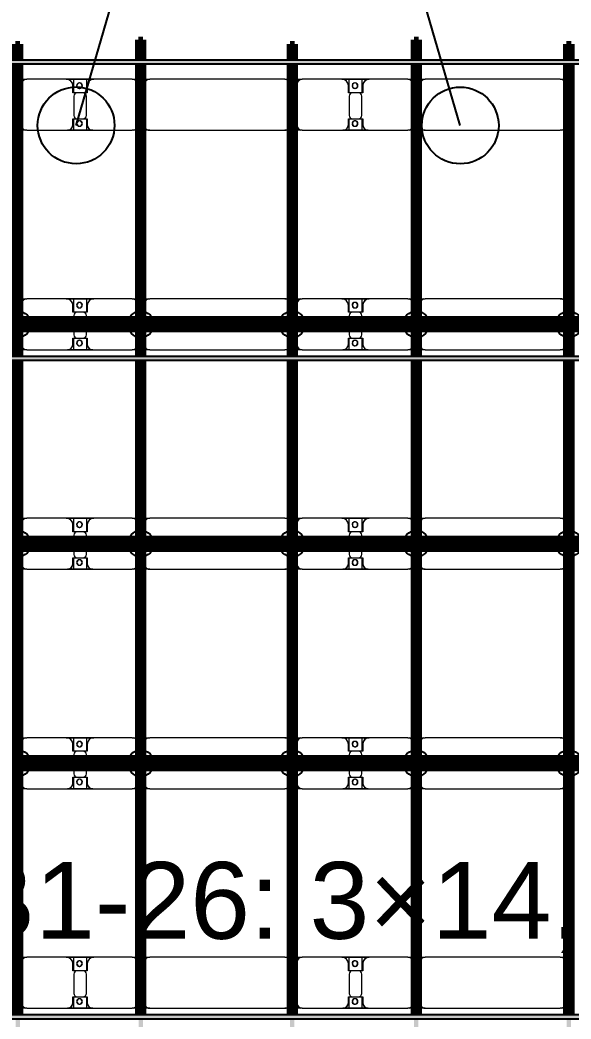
# Model space of a CAD drawing. Header units: millimetres. Extents: x -268744 to 115753, y -96240 to -10461.
# Drawn here: x -160439 to -155419, y -28647 to -19543 of the extents above; entities that cross this region are included whole.
import ezdxf

# ---------------------------------------------------------------- set-up
doc = ezdxf.new("R2010")
doc.units = ezdxf.units.MM
for name, color, linetype, lineweight in [('A-ANNO-DIMS', 211, 'Continuous', 9), ('A-ANNO-DIMS-900', 211, 'Continuous', 9), ('A-GENM', 13, 'Continuous', 9), ('S-BEAM', 12, 'Continuous', 9)]:
    doc.layers.add(name, color=color, linetype=linetype, lineweight=lineweight)
for name, color, linetype in [('GC-BICH NEO', 6, 'Continuous'), ('GC-DAY NEO', 5, 'Continuous'), ('GC-GHI CHU', 2, 'Continuous'), ('GC-HOP 40x60 GIA CUONG', 1, 'Continuous')]:
    doc.layers.add(name, color=color, linetype=linetype)
doc.styles.add('GC_VN', font='arial.ttf')
doc.styles.add('Trebuchet MS', font='trebuc.ttf', dxfattribs={"width": 0.8, "height": 2700})
doc.dimstyles.new('Arc_Length_-_3mm_Trebuchet_MS_3', dxfattribs={"dimscale": 304.8, "dimtxt": 2783.567448, "dimasz": 2.952756, "dimexe": 4.429134, "dimexo": 4.429134, "dimgap": 0.885827, "dimtad": 1, "dimdec": 0, "dimrnd": 10, "dimzin": 0, "dimdsep": 46, "dimtxsty": 'Trebuchet MS', "dimblk1": 'OBLIQUE', "dimblk2": 'OBLIQUE', "dimsah": 1, "dimcen": 0.09, "dimdle": 2.952756, "dimazin": 0, "dimtfac": 1, "dimtdec": 4, "dimtix": 1, "dimtmove": 0, "dimatfit": 3, "dimfxl": 1, "dimtvp": 1, "dimtfill": 1, "dimtolj": 1, "dimtzin": 0, "dimarcsym": 2})

# ---------------------------------------------------------------- blocks, each defined once
blk = doc.blocks.new('Dầm C52 - Hộp 40x60-V24-KHUNG KẾT CẤU BÈ PIN 1')
at = {"layer": 'S-BEAM', "lineweight": 25}
blk.add_hatch(color=4, dxfattribs=at).paths.add_polyline_path([(-145811, -20), (145811, -20), (145811, 20), (-145811, 20)])
at = {"layer": 'S-BEAM', "color": 4, "lineweight": 25}
for p, q in [((-145811, 20), (145811, 20)), ((145811, -20), (-145811, -20))]:
    blk.add_line(p, q, dxfattribs=at)
blk = doc.blocks.new('Dầm C52 - Hộp 40x60-104813-KHUNG KẾT CẤU BÈ PIN 1')
at = {"layer": 'S-BEAM', "lineweight": 25}
blk.add_hatch(color=4, dxfattribs=at).paths.add_polyline_path([(-145811, -20), (145811, -20), (145811, 20), (-145811, 20)])
at = {"layer": 'S-BEAM', "color": 4, "lineweight": 25}
for p, q in [((-145811, 20), (145811, 20)), ((145811, -20), (-145811, -20))]:
    blk.add_line(p, q, dxfattribs=at)
blk = doc.blocks.new('Dầm C52 - Dầm C52-102503-KHUNG KẾT CẤU BÈ PIN 1')
at = {"layer": 'S-BEAM', "lineweight": 140}
h = blk.add_hatch(color=1, dxfattribs=at)
h.paths.add_polyline_path([(-25480.9, 20), (-25480.9, -20), (-25440.9, -20), (-25440.9, 20)])
h.paths.add_polyline_path([(-25400.9, 20), (-25400.9, -20), (-19440.9, -20), (-19443, 20), (-24983.5, 20)])
h.paths.add_polyline_path([(-19400.9, 20), (-19400.9, -20), (-13440.9, -20), (-13440.9, 20), (-17596.2, 20)])
h.paths.add_polyline_path([(-13400.9, -20), (-7440.9, -20), (-7440.9, 20), (-13400.9, 20)])
h.paths.add_polyline_path([(-7400.9, -20), (-1440.9, -20), (-1440.9, 20), (-7400.9, 20)])
h.paths.add_polyline_path([(-1400.9, -20), (4559.1, -20), (4559.1, 20), (-1400.9, 20)])
h.paths.add_polyline_path([(4599.1, -20), (10559.1, -20), (10559.1, 20), (4599.1, 20)])
h.paths.add_polyline_path([(10599.1, 20), (10599.1, -20), (16559.1, -20), (16559.1, 20), (11952.8, 20)])
h.paths.add_polyline_path([(16599.1, -20), (22559.1, -20), (22559.1, 20), (16599.1, 20)])
h.paths.add_polyline_path([(22599.1, -20), (25259.1, -20), (25259.1, 20), (22599.1, 20)])
h.paths.add_polyline_path([(25299.1, -20), (25441.8, -20), (25441.8, 20), (25299.1, 20)])
at = {"layer": 'S-BEAM', "color": 1, "lineweight": 140}
for p, q in [((16599.1, 20), (22559.1, 20)), ((22599.1, 20), (25259.1, 20)), ((25299.1, 20), (25441.8, 20)), ((25441.8, 20), (25441.8, -20)), ((22559.1, -20), (16599.1, -20)), ((25259.1, -20), (22599.1, -20)), ((25441.8, -20), (25299.1, -20))]:
    blk.add_line(p, q, dxfattribs=at)
blk = doc.blocks.new('Dầm C52 - Dầm C52-V2-KHUNG KẾT CẤU BÈ PIN 1')
at = {"layer": 'S-BEAM', "lineweight": 140}
h = blk.add_hatch(color=1, dxfattribs=at)
h.paths.add_polyline_path([(-25480.9, 20), (-25480.9, -20), (-25440.9, -20), (-25440.9, 20)])
h.paths.add_polyline_path([(-25400.9, 20), (-25400.9, -20), (-19440.9, -20), (-19443, 20), (-24983.5, 20)])
h.paths.add_polyline_path([(-19400.9, 20), (-19400.9, -20), (-13440.9, -20), (-13440.9, 20), (-18519.6, 20)])
h.paths.add_polyline_path([(-13400.9, -20), (-7440.9, -20), (-7440.9, 20), (-13400.9, 20)])
h.paths.add_polyline_path([(-7400.9, 20), (-7400.9, -20), (-1440.9, -20), (-1440.9, 20), (-6515.3, 20)])
h.paths.add_polyline_path([(-1400.9, 20), (-1400.9, -20), (4559.1, -20), (4559.1, 20), (-974.9, 20)])
h.paths.add_polyline_path([(4599.1, -20), (10559.1, -20), (10559.1, 20), (4599.1, 20)])
h.paths.add_polyline_path([(10599.1, -20), (16559.1, -20), (16559.1, 20), (10599.1, 20)])
h.paths.add_polyline_path([(16599.1, 20), (16599.1, -20), (22559.1, -20), (22559.1, 20), (17493.2, 20)])
h.paths.add_polyline_path([(22599.1, 20), (22599.1, -20), (25259.1, -20), (25259.1, 20), (23033.7, 20)])
h.paths.add_polyline_path([(25299.1, -20), (25480.9, -20), (25480.9, 20), (25299.1, 20)])
at = {"layer": 'S-BEAM', "color": 1, "lineweight": 140}
for p, q in [((16599.1, 20), (22559.1, 20)), ((22599.1, 20), (25259.1, 20)), ((25299.1, 20), (25480.9, 20)), ((25480.9, 20), (25480.9, -20)), ((22559.1, -20), (16599.1, -20)), ((25259.1, -20), (22599.1, -20)), ((25480.9, -20), (25299.1, -20))]:
    blk.add_line(p, q, dxfattribs=at)
blk = doc.blocks.new('Dai phao do pin - DẢI PHAO ĐỠ PIN-V50-KHUNG KẾT CẤU BÈ PIN 1')
at = {"layer": 'A-GENM', "color": 7}
for p, q in [((20787.6, 241.6), (20849.7, 241.6)), ((20787.6, 241.6), (20849.7, 241.6)), ((20799.7, 191.6), (20799.7, -173.4)), ((21209.7, 241.6), (20849.7, 241.6)), ((21209.7, 241.6), (21392.2, 241.6)), ((21392.2, 241.6), (21209.7, 241.6)), ((21277.8, 241.6), (21460.3, 241.6)), ((21277.8, 116.2), (21277.8, 241.6)), ((21460.3, 241.6), (21277.8, 241.6)), ((21392.2, 241.6), (21392.2, 116.2)), ((21810.3, 241.6), (21460.3, 241.6)), ((21810.3, 241.6), (21867.6, 241.6)), ((21810.3, 241.6), (21867.6, 241.6)), ((21860.3, -173.4), (21860.3, 191.6)), ((21907.6, 241.6), (21969.7, 241.6)), ((21907.6, 241.6), (21969.7, 241.6)), ((21919.7, 191.6), (21919.7, -173.4)), ((23200.3, 241.6), (21969.7, 241.6)), ((23200.3, 241.6), (23247.6, 241.6)), ((23200.3, 241.6), (23247.6, 241.6)), ((23287.6, 241.6), (23359.7, 241.6)), ((23287.6, 241.6), (23359.7, 241.6)), ((23309.7, 191.6), (23309.7, -173.4)), ((23719.7, 241.6), (23359.7, 241.6)), ((23719.7, 241.6), (23902.2, 241.6)), ((23902.2, 241.6), (23719.7, 241.6)), ((23787.8, 241.6), (23970.3, 241.6)), ((23787.8, 116.2), (23787.8, 241.6)), ((23970.3, 241.6), (23787.8, 241.6)), ((23902.2, 241.6), (23902.2, 116.2)), ((24320.3, 241.6), (23970.3, 241.6)), ((24320.3, 241.6), (24377.6, 241.6)), ((24320.3, 241.6), (24377.6, 241.6)), ((24370.3, -173.4), (24370.3, 191.6)), ((24417.6, 241.6), (24479.7, 241.6)), ((24417.6, 241.6), (24479.7, 241.6)), ((24429.7, 191.6), (24429.7, -173.4)), ((25710.3, 241.6), (24479.7, 241.6)), ((25710.3, 241.6), (25767.6, 241.6)), ((25710.3, 241.6), (25767.6, 241.6)), ((25760.3, -173.4), (25760.3, 191.6)), ((21269.7, 118.2), (21269.7, 181.6)), ((21362.2, 118.2), (21269.7, 118.2)), ((21400.3, 118.2), (21307.8, 118.2)), ((21400.3, 181.6), (21400.3, 118.2)), ((23779.7, 118.2), (23779.7, 181.6)), ((23872.2, 118.2), (23779.7, 118.2)), ((23910.3, 118.2), (23817.8, 118.2)), ((23910.3, 181.6), (23910.3, 118.2)), ((21277.8, 88.2), (21277.8, -88.2)), ((21392.2, -88.2), (21392.2, 88.2)), ((23787.8, 88.2), (23787.8, -88.2)), ((23902.2, -88.2), (23902.2, 88.2)), ((21269.7, -173.4), (21269.7, -118.2)), ((21269.7, -118.2), (21362.2, -118.2)), ((21277.8, -223.4), (21277.8, -116.2)), ((21307.8, -118.2), (21400.3, -118.2)), ((21392.2, -116.2), (21392.2, -223.4)), ((21400.3, -118.2), (21400.3, -173.4)), ((23779.7, -173.4), (23779.7, -118.2)), ((23779.7, -118.2), (23872.2, -118.2)), ((23787.8, -223.4), (23787.8, -116.2)), ((23817.8, -118.2), (23910.3, -118.2)), ((23902.2, -116.2), (23902.2, -223.4)), ((23910.3, -118.2), (23910.3, -173.4)), ((20849.7, -223.4), (20787.6, -223.4)), ((20849.7, -223.4), (20787.6, -223.4)), ((20849.7, -223.4), (21219.7, -223.4)), ((21392.2, -223.4), (21219.7, -223.4)), ((21219.7, -223.4), (21392.2, -223.4)), ((21450.3, -223.4), (21277.8, -223.4)), ((21277.8, -223.4), (21450.3, -223.4)), ((21450.3, -223.4), (21810.3, -223.4)), ((21867.6, -223.4), (21810.3, -223.4)), ((21867.6, -223.4), (21810.3, -223.4)), ((21969.7, -223.4), (21907.6, -223.4)), ((21969.7, -223.4), (21907.6, -223.4)), ((21969.7, -223.4), (23200.3, -223.4)), ((23247.6, -223.4), (23200.3, -223.4)), ((23247.6, -223.4), (23200.3, -223.4)), ((23359.7, -223.4), (23287.6, -223.4)), ((23359.7, -223.4), (23287.6, -223.4)), ((23359.7, -223.4), (23729.7, -223.4)), ((23902.2, -223.4), (23729.7, -223.4)), ((23729.7, -223.4), (23902.2, -223.4)), ((23960.3, -223.4), (23787.8, -223.4)), ((23787.8, -223.4), (23960.3, -223.4)), ((23960.3, -223.4), (24320.3, -223.4)), ((24377.6, -223.4), (24320.3, -223.4)), ((24377.6, -223.4), (24320.3, -223.4)), ((24479.7, -223.4), (24417.6, -223.4)), ((24479.7, -223.4), (24417.6, -223.4)), ((24479.7, -223.4), (25710.3, -223.4)), ((25767.6, -223.4), (25710.3, -223.4)), ((25767.6, -223.4), (25710.3, -223.4))]:
    blk.add_line(p, q, dxfattribs=at)
for centre, radius, start, end in [((20849.7, 191.6), 50, 90, 180), ((20849.7, 191.6), 50, 105, 180), ((21209.7, 181.6), 60, 0, 90), ((21209.7, 181.6), 60, 0, 60), ((21328.6, 183.2), 25, 0, 180), ((21328.6, 183.2), 25, 180, 0), ((21328.6, 183.2), 25, 0, 165), ((21331.4, 183.2), 25, 360, 180), ((21331.4, 183.2), 25, 90, 180), ((21331.4, 183.2), 25, 180, 0), ((21331.4, 183.2), 25, 180, 300), ((21328.6, 183.2), 25, 210, 0), ((21331.4, 183.2), 25, 15, 75), ((21460.3, 181.6), 60, 90, 180), ((21460.3, 181.6), 60, 120, 180), ((21810.3, 191.6), 50, 0, 90), ((21810.3, 191.6), 50, 0, 75), ((21969.7, 191.6), 50, 90, 180), ((21969.7, 191.6), 50, 150, 180), ((21969.7, 191.6), 50, 105, 135), ((23200.3, 191.6), 50, 30, 90), ((23200.3, 191.6), 50, 60, 90), ((23359.7, 191.6), 50, 90, 180), ((23359.7, 191.6), 50, 105, 180), ((23719.7, 181.6), 60, 0, 90), ((23719.7, 181.6), 60, 0, 60), ((23838.6, 183.2), 25, 0, 180), ((23838.6, 183.2), 25, 180, 0), ((23838.6, 183.2), 25, 360, 165), ((23841.4, 183.2), 25, 360, 180), ((23841.4, 183.2), 25, 90, 180), ((23841.4, 183.2), 25, 180, 0), ((23841.4, 183.2), 25, 180, 300), ((23838.6, 183.2), 25, 210, 0), ((23841.4, 183.2), 25, 15, 75), ((23970.3, 181.6), 60, 90, 180), ((23970.3, 181.6), 60, 120, 180), ((24320.3, 191.6), 50, 360, 90), ((24320.3, 191.6), 50, 360, 75), ((24479.7, 191.6), 50, 90, 180), ((24479.7, 191.6), 50, 150, 180), ((24479.7, 191.6), 50, 105, 135), ((25710.3, 191.6), 50, 0, 90), ((25710.3, 191.6), 50, 60, 90), ((25710.3, 191.6), 50, 15, 30), ((21307.8, 88.2), 30, 90, 180), ((21331.4, 183.2), 25, 330, 345), ((21362.2, 88.2), 30, 0, 90), ((23817.8, 88.2), 30, 90, 180), ((23841.4, 183.2), 25, 330, 345), ((23872.2, 88.2), 30, 360, 90), ((21307.8, -88.2), 30, 180, 270), ((21362.2, -88.2), 30, 270, 0), ((23817.8, -88.2), 30, 180, 270), ((23872.2, -88.2), 30, 270, 360), ((20849.7, -173.4), 50, 180, 270), ((20849.7, -173.4), 50, 180, 255), ((21219.7, -173.4), 50, 270, 360), ((21219.7, -173.4), 50, 285, 360), ((21328.6, -161.8), 25, 0, 180), ((21328.6, -161.8), 25, 180, 0), ((21328.6, -161.8), 25, 105, 165), ((21328.6, -161.8), 25, 195, 0), ((21331.4, -161.8), 25, 360, 180), ((21331.4, -161.8), 25, 105, 180), ((21331.4, -161.8), 25, 180, 360), ((21331.4, -161.8), 25, 180, 270), ((21328.6, -161.8), 25, 0, 75), ((21331.4, -161.8), 25, 15, 75), ((21331.4, -161.8), 25, 285, 345), ((21450.3, -173.4), 50, 180, 270), ((21450.3, -173.4), 50, 180, 255), ((21810.3, -173.4), 50, 270, 0), ((21810.3, -173.4), 50, 285, 0), ((21969.7, -173.4), 50, 180, 270), ((21969.7, -173.4), 50, 180, 210), ((23359.7, -173.4), 50, 180, 270), ((23359.7, -173.4), 50, 180, 255), ((23729.7, -173.4), 50, 270, 360), ((23729.7, -173.4), 50, 285, 0), ((23838.6, -161.8), 25, 0, 180), ((23838.6, -161.8), 25, 180, 360), ((23838.6, -161.8), 25, 105, 165), ((23838.6, -161.8), 25, 195, 0), ((23841.4, -161.8), 25, 0, 180), ((23841.4, -161.8), 25, 105, 180), ((23841.4, -161.8), 25, 180, 0), ((23841.4, -161.8), 25, 180, 270), ((23838.6, -161.8), 25, 0, 75), ((23841.4, -161.8), 25, 15, 75), ((23841.4, -161.8), 25, 285, 345), ((23960.3, -173.4), 50, 180, 270), ((23960.3, -173.4), 50, 180, 255), ((24320.3, -173.4), 50, 270, 360), ((24320.3, -173.4), 50, 285, 360), ((24479.7, -173.4), 50, 180, 270), ((24479.7, -173.4), 50, 180, 210), ((25710.3, -173.4), 50, 270, 360), ((25710.3, -173.4), 50, 330, 360), ((21969.7, -173.4), 50, 240, 270), ((23200.3, -173.4), 50, 270, 330), ((23200.3, -173.4), 50, 285, 300), ((24479.7, -173.4), 50, 240, 270), ((25710.3, -173.4), 50, 285, 300)]:
    blk.add_arc(centre, radius, start, end, dxfattribs=at)
blk = doc.blocks.new('Dai phao do pin - DẢI PHAO ĐỠ PIN-V51-KHUNG KẾT CẤU BÈ PIN 1')
at = {"layer": 'A-GENM', "color": 7}
for p, q in [((20787.6, 241.6), (20849.7, 241.6)), ((20787.6, 241.6), (20849.7, 241.6)), ((20799.7, 191.6), (20799.7, -173.4)), ((21209.7, 241.6), (20849.7, 241.6)), ((21209.7, 241.6), (21392.2, 241.6)), ((21392.2, 241.6), (21209.7, 241.6)), ((21277.8, 241.6), (21460.3, 241.6)), ((21277.8, 116.2), (21277.8, 241.6)), ((21460.3, 241.6), (21277.8, 241.6)), ((21392.2, 241.6), (21392.2, 116.2)), ((21810.3, 241.6), (21460.3, 241.6)), ((21810.3, 241.6), (21867.6, 241.6)), ((21810.3, 241.6), (21867.6, 241.6)), ((21860.3, -173.4), (21860.3, 191.6)), ((21907.6, 241.6), (21969.7, 241.6)), ((21907.6, 241.6), (21969.7, 241.6)), ((21919.7, 191.6), (21919.7, -173.4)), ((23200.3, 241.6), (21969.7, 241.6)), ((23200.3, 241.6), (23247.6, 241.6)), ((23200.3, 241.6), (23247.6, 241.6)), ((23287.6, 241.6), (23359.7, 241.6)), ((23287.6, 241.6), (23359.7, 241.6)), ((23309.7, 191.6), (23309.7, -173.4)), ((23719.7, 241.6), (23359.7, 241.6)), ((23719.7, 241.6), (23902.2, 241.6)), ((23902.2, 241.6), (23719.7, 241.6)), ((23787.8, 241.6), (23970.3, 241.6)), ((23787.8, 116.2), (23787.8, 241.6)), ((23970.3, 241.6), (23787.8, 241.6)), ((23902.2, 241.6), (23902.2, 116.2)), ((24320.3, 241.6), (23970.3, 241.6)), ((24320.3, 241.6), (24377.6, 241.6)), ((24320.3, 241.6), (24377.6, 241.6)), ((24370.3, -173.4), (24370.3, 191.6)), ((24417.6, 241.6), (24479.7, 241.6)), ((24417.6, 241.6), (24479.7, 241.6)), ((24429.7, 191.6), (24429.7, -173.4)), ((25710.3, 241.6), (24479.7, 241.6)), ((25710.3, 241.6), (25767.6, 241.6)), ((25710.3, 241.6), (25767.6, 241.6)), ((25760.3, -173.4), (25760.3, 191.6)), ((21269.7, 118.2), (21269.7, 181.6)), ((21362.2, 118.2), (21269.7, 118.2)), ((21400.3, 118.2), (21307.8, 118.2)), ((21400.3, 181.6), (21400.3, 118.2)), ((23779.7, 118.2), (23779.7, 181.6)), ((23872.2, 118.2), (23779.7, 118.2)), ((23910.3, 118.2), (23817.8, 118.2)), ((23910.3, 181.6), (23910.3, 118.2)), ((21277.8, 88.2), (21277.8, -88.2)), ((21392.2, -88.2), (21392.2, 88.2)), ((23787.8, 88.2), (23787.8, -88.2)), ((23902.2, -88.2), (23902.2, 88.2)), ((21269.7, -173.4), (21269.7, -118.2)), ((21269.7, -118.2), (21362.2, -118.2)), ((21277.8, -223.4), (21277.8, -116.2)), ((21307.8, -118.2), (21400.3, -118.2)), ((21392.2, -116.2), (21392.2, -223.4)), ((21400.3, -118.2), (21400.3, -173.4)), ((23779.7, -173.4), (23779.7, -118.2)), ((23779.7, -118.2), (23872.2, -118.2)), ((23787.8, -223.4), (23787.8, -116.2)), ((23817.8, -118.2), (23910.3, -118.2)), ((23902.2, -116.2), (23902.2, -223.4)), ((23910.3, -118.2), (23910.3, -173.4)), ((20849.7, -223.4), (20787.6, -223.4)), ((20849.7, -223.4), (20787.6, -223.4)), ((20849.7, -223.4), (21219.7, -223.4)), ((21392.2, -223.4), (21219.7, -223.4)), ((21219.7, -223.4), (21392.2, -223.4)), ((21450.3, -223.4), (21277.8, -223.4)), ((21277.8, -223.4), (21450.3, -223.4)), ((21450.3, -223.4), (21810.3, -223.4)), ((21867.6, -223.4), (21810.3, -223.4)), ((21867.6, -223.4), (21810.3, -223.4)), ((21969.7, -223.4), (21907.6, -223.4)), ((21969.7, -223.4), (21907.6, -223.4)), ((21969.7, -223.4), (23200.3, -223.4)), ((23247.6, -223.4), (23200.3, -223.4)), ((23247.6, -223.4), (23200.3, -223.4)), ((23359.7, -223.4), (23287.6, -223.4)), ((23359.7, -223.4), (23287.6, -223.4)), ((23359.7, -223.4), (23729.7, -223.4)), ((23902.2, -223.4), (23729.7, -223.4)), ((23729.7, -223.4), (23902.2, -223.4)), ((23960.3, -223.4), (23787.8, -223.4)), ((23787.8, -223.4), (23960.3, -223.4)), ((23960.3, -223.4), (24320.3, -223.4)), ((24377.6, -223.4), (24320.3, -223.4)), ((24377.6, -223.4), (24320.3, -223.4)), ((24479.7, -223.4), (24417.6, -223.4)), ((24479.7, -223.4), (24417.6, -223.4)), ((24479.7, -223.4), (25710.3, -223.4)), ((25767.6, -223.4), (25710.3, -223.4)), ((25767.6, -223.4), (25710.3, -223.4))]:
    blk.add_line(p, q, dxfattribs=at)
for centre, radius, start, end in [((20849.7, 191.6), 50, 90, 180), ((20849.7, 191.6), 50, 105, 180), ((21209.7, 181.6), 60, 0, 90), ((21209.7, 181.6), 60, 0, 60), ((21328.6, 183.2), 25, 0, 180), ((21328.6, 183.2), 25, 180, 0), ((21328.6, 183.2), 25, 0, 165), ((21331.4, 183.2), 25, 360, 180), ((21331.4, 183.2), 25, 90, 180), ((21331.4, 183.2), 25, 180, 0), ((21331.4, 183.2), 25, 180, 300), ((21328.6, 183.2), 25, 210, 0), ((21331.4, 183.2), 25, 15, 75), ((21460.3, 181.6), 60, 90, 180), ((21460.3, 181.6), 60, 120, 180), ((21810.3, 191.6), 50, 0, 90), ((21810.3, 191.6), 50, 0, 75), ((21969.7, 191.6), 50, 90, 180), ((21969.7, 191.6), 50, 150, 180), ((21969.7, 191.6), 50, 105, 135), ((23200.3, 191.6), 50, 30, 90), ((23200.3, 191.6), 50, 60, 90), ((23359.7, 191.6), 50, 90, 180), ((23359.7, 191.6), 50, 105, 180), ((23719.7, 181.6), 60, 0, 90), ((23719.7, 181.6), 60, 0, 60), ((23838.6, 183.2), 25, 0, 180), ((23838.6, 183.2), 25, 180, 0), ((23838.6, 183.2), 25, 360, 165), ((23841.4, 183.2), 25, 360, 180), ((23841.4, 183.2), 25, 90, 180), ((23841.4, 183.2), 25, 180, 0), ((23841.4, 183.2), 25, 180, 300), ((23838.6, 183.2), 25, 210, 0), ((23841.4, 183.2), 25, 15, 75), ((23970.3, 181.6), 60, 90, 180), ((23970.3, 181.6), 60, 120, 180), ((24320.3, 191.6), 50, 360, 90), ((24320.3, 191.6), 50, 360, 75), ((24479.7, 191.6), 50, 90, 180), ((24479.7, 191.6), 50, 150, 180), ((24479.7, 191.6), 50, 105, 135), ((25710.3, 191.6), 50, 0, 90), ((25710.3, 191.6), 50, 60, 90), ((25710.3, 191.6), 50, 15, 30), ((21307.8, 88.2), 30, 90, 180), ((21331.4, 183.2), 25, 330, 345), ((21362.2, 88.2), 30, 0, 90), ((23817.8, 88.2), 30, 90, 180), ((23841.4, 183.2), 25, 330, 345), ((23872.2, 88.2), 30, 360, 90), ((21307.8, -88.2), 30, 180, 270), ((21362.2, -88.2), 30, 270, 0), ((23817.8, -88.2), 30, 180, 270), ((23872.2, -88.2), 30, 270, 360), ((20849.7, -173.4), 50, 180, 270), ((20849.7, -173.4), 50, 180, 255), ((21219.7, -173.4), 50, 270, 360), ((21219.7, -173.4), 50, 285, 360), ((21328.6, -161.8), 25, 0, 180), ((21328.6, -161.8), 25, 180, 0), ((21328.6, -161.8), 25, 105, 165), ((21328.6, -161.8), 25, 195, 0), ((21331.4, -161.8), 25, 360, 180), ((21331.4, -161.8), 25, 105, 180), ((21331.4, -161.8), 25, 180, 360), ((21331.4, -161.8), 25, 180, 270), ((21328.6, -161.8), 25, 0, 75), ((21331.4, -161.8), 25, 15, 75), ((21331.4, -161.8), 25, 285, 345), ((21450.3, -173.4), 50, 180, 270), ((21450.3, -173.4), 50, 180, 255), ((21810.3, -173.4), 50, 270, 0), ((21810.3, -173.4), 50, 285, 0), ((21969.7, -173.4), 50, 180, 270), ((21969.7, -173.4), 50, 180, 210), ((23359.7, -173.4), 50, 180, 270), ((23359.7, -173.4), 50, 180, 255), ((23729.7, -173.4), 50, 270, 360), ((23729.7, -173.4), 50, 285, 0), ((23838.6, -161.8), 25, 0, 180), ((23838.6, -161.8), 25, 180, 360), ((23838.6, -161.8), 25, 105, 165), ((23838.6, -161.8), 25, 195, 0), ((23841.4, -161.8), 25, 0, 180), ((23841.4, -161.8), 25, 105, 180), ((23841.4, -161.8), 25, 180, 0), ((23841.4, -161.8), 25, 180, 270), ((23838.6, -161.8), 25, 0, 75), ((23841.4, -161.8), 25, 15, 75), ((23841.4, -161.8), 25, 285, 345), ((23960.3, -173.4), 50, 180, 270), ((23960.3, -173.4), 50, 180, 255), ((24320.3, -173.4), 50, 270, 360), ((24320.3, -173.4), 50, 285, 360), ((24479.7, -173.4), 50, 180, 270), ((24479.7, -173.4), 50, 180, 210), ((25710.3, -173.4), 50, 270, 360), ((25710.3, -173.4), 50, 330, 360), ((21969.7, -173.4), 50, 240, 270), ((23200.3, -173.4), 50, 270, 330), ((23200.3, -173.4), 50, 285, 300), ((24479.7, -173.4), 50, 240, 270), ((25710.3, -173.4), 50, 285, 300)]:
    blk.add_arc(centre, radius, start, end, dxfattribs=at)
blk = doc.blocks.new('Dai phao do pin - DẢI PHAO ĐỠ PIN-V52-KHUNG KẾT CẤU BÈ PIN 1')
at = {"layer": 'A-GENM', "color": 7}
for p, q in [((20787.6, 241.6), (20849.7, 241.6)), ((20787.6, 241.6), (20849.7, 241.6)), ((20799.7, 191.6), (20799.7, -173.4)), ((21209.7, 241.6), (20849.7, 241.6)), ((21209.7, 241.6), (21392.2, 241.6)), ((21392.2, 241.6), (21209.7, 241.6)), ((21277.8, 241.6), (21460.3, 241.6)), ((21277.8, 116.2), (21277.8, 241.6)), ((21460.3, 241.6), (21277.8, 241.6)), ((21392.2, 241.6), (21392.2, 116.2)), ((21810.3, 241.6), (21460.3, 241.6)), ((21810.3, 241.6), (21867.6, 241.6)), ((21810.3, 241.6), (21867.6, 241.6)), ((21860.3, -173.4), (21860.3, 191.6)), ((21907.6, 241.6), (21969.7, 241.6)), ((21907.6, 241.6), (21969.7, 241.6)), ((21919.7, 191.6), (21919.7, -173.4)), ((23200.3, 241.6), (21969.7, 241.6)), ((23200.3, 241.6), (23247.6, 241.6)), ((23200.3, 241.6), (23247.6, 241.6)), ((23287.6, 241.6), (23359.7, 241.6)), ((23287.6, 241.6), (23359.7, 241.6)), ((23309.7, 191.6), (23309.7, -173.4)), ((23719.7, 241.6), (23359.7, 241.6)), ((23719.7, 241.6), (23902.2, 241.6)), ((23902.2, 241.6), (23719.7, 241.6)), ((23787.8, 241.6), (23970.3, 241.6)), ((23787.8, 116.2), (23787.8, 241.6)), ((23970.3, 241.6), (23787.8, 241.6)), ((23902.2, 241.6), (23902.2, 116.2)), ((24320.3, 241.6), (23970.3, 241.6)), ((24320.3, 241.6), (24377.6, 241.6)), ((24320.3, 241.6), (24377.6, 241.6)), ((24370.3, -173.4), (24370.3, 191.6)), ((24417.6, 241.6), (24479.7, 241.6)), ((24417.6, 241.6), (24479.7, 241.6)), ((24429.7, 191.6), (24429.7, -173.4)), ((25710.3, 241.6), (24479.7, 241.6)), ((25710.3, 241.6), (25767.6, 241.6)), ((25710.3, 241.6), (25767.6, 241.6)), ((25760.3, -173.4), (25760.3, 191.6)), ((21269.7, 118.2), (21269.7, 181.6)), ((21362.2, 118.2), (21269.7, 118.2)), ((21400.3, 118.2), (21307.8, 118.2)), ((21400.3, 181.6), (21400.3, 118.2)), ((23779.7, 118.2), (23779.7, 181.6)), ((23872.2, 118.2), (23779.7, 118.2)), ((23910.3, 118.2), (23817.8, 118.2)), ((23910.3, 181.6), (23910.3, 118.2)), ((21277.8, 88.2), (21277.8, -88.2)), ((21392.2, -88.2), (21392.2, 88.2)), ((23787.8, 88.2), (23787.8, -88.2)), ((23902.2, -88.2), (23902.2, 88.2)), ((21269.7, -173.4), (21269.7, -118.2)), ((21269.7, -118.2), (21362.2, -118.2)), ((21277.8, -223.4), (21277.8, -116.2)), ((21307.8, -118.2), (21400.3, -118.2)), ((21392.2, -116.2), (21392.2, -223.4)), ((21400.3, -118.2), (21400.3, -173.4)), ((23779.7, -173.4), (23779.7, -118.2)), ((23779.7, -118.2), (23872.2, -118.2)), ((23787.8, -223.4), (23787.8, -116.2)), ((23817.8, -118.2), (23910.3, -118.2)), ((23902.2, -116.2), (23902.2, -223.4)), ((23910.3, -118.2), (23910.3, -173.4)), ((20849.7, -223.4), (20787.6, -223.4)), ((20849.7, -223.4), (20787.6, -223.4)), ((20849.7, -223.4), (21219.7, -223.4)), ((21392.2, -223.4), (21219.7, -223.4)), ((21219.7, -223.4), (21392.2, -223.4)), ((21450.3, -223.4), (21277.8, -223.4)), ((21277.8, -223.4), (21450.3, -223.4)), ((21450.3, -223.4), (21810.3, -223.4)), ((21867.6, -223.4), (21810.3, -223.4)), ((21867.6, -223.4), (21810.3, -223.4)), ((21969.7, -223.4), (21907.6, -223.4)), ((21969.7, -223.4), (21907.6, -223.4)), ((21969.7, -223.4), (23200.3, -223.4)), ((23247.6, -223.4), (23200.3, -223.4)), ((23247.6, -223.4), (23200.3, -223.4)), ((23359.7, -223.4), (23287.6, -223.4)), ((23359.7, -223.4), (23287.6, -223.4)), ((23359.7, -223.4), (23729.7, -223.4)), ((23902.2, -223.4), (23729.7, -223.4)), ((23729.7, -223.4), (23902.2, -223.4)), ((23960.3, -223.4), (23787.8, -223.4)), ((23787.8, -223.4), (23960.3, -223.4)), ((23960.3, -223.4), (24320.3, -223.4)), ((24377.6, -223.4), (24320.3, -223.4)), ((24377.6, -223.4), (24320.3, -223.4)), ((24479.7, -223.4), (24417.6, -223.4)), ((24479.7, -223.4), (24417.6, -223.4)), ((24479.7, -223.4), (25710.3, -223.4)), ((25767.6, -223.4), (25710.3, -223.4)), ((25767.6, -223.4), (25710.3, -223.4))]:
    blk.add_line(p, q, dxfattribs=at)
for centre, radius, start, end in [((20849.7, 191.6), 50, 90, 180), ((20849.7, 191.6), 50, 105, 180), ((21209.7, 181.6), 60, 0, 90), ((21209.7, 181.6), 60, 0, 60), ((21328.6, 183.2), 25, 0, 180), ((21328.6, 183.2), 25, 180, 0), ((21328.6, 183.2), 25, 0, 165), ((21331.4, 183.2), 25, 360, 180), ((21331.4, 183.2), 25, 90, 180), ((21331.4, 183.2), 25, 180, 0), ((21331.4, 183.2), 25, 180, 300), ((21328.6, 183.2), 25, 210, 0), ((21331.4, 183.2), 25, 15, 75), ((21460.3, 181.6), 60, 90, 180), ((21460.3, 181.6), 60, 120, 180), ((21810.3, 191.6), 50, 0, 90), ((21810.3, 191.6), 50, 0, 75), ((21969.7, 191.6), 50, 90, 180), ((21969.7, 191.6), 50, 150, 180), ((21969.7, 191.6), 50, 105, 135), ((23200.3, 191.6), 50, 30, 90), ((23200.3, 191.6), 50, 60, 90), ((23359.7, 191.6), 50, 90, 180), ((23359.7, 191.6), 50, 105, 180), ((23719.7, 181.6), 60, 0, 90), ((23719.7, 181.6), 60, 0, 60), ((23838.6, 183.2), 25, 0, 180), ((23838.6, 183.2), 25, 180, 0), ((23838.6, 183.2), 25, 360, 165), ((23841.4, 183.2), 25, 360, 180), ((23841.4, 183.2), 25, 90, 180), ((23841.4, 183.2), 25, 180, 0), ((23841.4, 183.2), 25, 180, 300), ((23838.6, 183.2), 25, 210, 0), ((23841.4, 183.2), 25, 15, 75), ((23970.3, 181.6), 60, 90, 180), ((23970.3, 181.6), 60, 120, 180), ((24320.3, 191.6), 50, 360, 90), ((24320.3, 191.6), 50, 360, 75), ((24479.7, 191.6), 50, 90, 180), ((24479.7, 191.6), 50, 150, 180), ((24479.7, 191.6), 50, 105, 135), ((25710.3, 191.6), 50, 0, 90), ((25710.3, 191.6), 50, 60, 90), ((25710.3, 191.6), 50, 15, 30), ((21307.8, 88.2), 30, 90, 180), ((21331.4, 183.2), 25, 330, 345), ((21362.2, 88.2), 30, 0, 90), ((23817.8, 88.2), 30, 90, 180), ((23841.4, 183.2), 25, 330, 345), ((23872.2, 88.2), 30, 360, 90), ((21307.8, -88.2), 30, 180, 270), ((21362.2, -88.2), 30, 270, 0), ((23817.8, -88.2), 30, 180, 270), ((23872.2, -88.2), 30, 270, 360), ((20849.7, -173.4), 50, 180, 270), ((20849.7, -173.4), 50, 180, 255), ((21219.7, -173.4), 50, 270, 360), ((21219.7, -173.4), 50, 285, 360), ((21328.6, -161.8), 25, 0, 180), ((21328.6, -161.8), 25, 180, 0), ((21328.6, -161.8), 25, 105, 165), ((21328.6, -161.8), 25, 195, 0), ((21331.4, -161.8), 25, 360, 180), ((21331.4, -161.8), 25, 105, 180), ((21331.4, -161.8), 25, 180, 360), ((21331.4, -161.8), 25, 180, 270), ((21328.6, -161.8), 25, 0, 75), ((21331.4, -161.8), 25, 15, 75), ((21331.4, -161.8), 25, 285, 345), ((21450.3, -173.4), 50, 180, 270), ((21450.3, -173.4), 50, 180, 255), ((21810.3, -173.4), 50, 270, 0), ((21810.3, -173.4), 50, 285, 0), ((21969.7, -173.4), 50, 180, 270), ((21969.7, -173.4), 50, 180, 210), ((23359.7, -173.4), 50, 180, 270), ((23359.7, -173.4), 50, 180, 255), ((23729.7, -173.4), 50, 270, 360), ((23729.7, -173.4), 50, 285, 0), ((23838.6, -161.8), 25, 0, 180), ((23838.6, -161.8), 25, 180, 360), ((23838.6, -161.8), 25, 105, 165), ((23838.6, -161.8), 25, 195, 0), ((23841.4, -161.8), 25, 0, 180), ((23841.4, -161.8), 25, 105, 180), ((23841.4, -161.8), 25, 180, 0), ((23841.4, -161.8), 25, 180, 270), ((23838.6, -161.8), 25, 0, 75), ((23841.4, -161.8), 25, 15, 75), ((23841.4, -161.8), 25, 285, 345), ((23960.3, -173.4), 50, 180, 270), ((23960.3, -173.4), 50, 180, 255), ((24320.3, -173.4), 50, 270, 360), ((24320.3, -173.4), 50, 285, 360), ((24479.7, -173.4), 50, 180, 270), ((24479.7, -173.4), 50, 180, 210), ((25710.3, -173.4), 50, 270, 360), ((25710.3, -173.4), 50, 330, 360), ((21969.7, -173.4), 50, 240, 270), ((23200.3, -173.4), 50, 270, 330), ((23200.3, -173.4), 50, 285, 300), ((24479.7, -173.4), 50, 240, 270), ((25710.3, -173.4), 50, 285, 300)]:
    blk.add_arc(centre, radius, start, end, dxfattribs=at)
blk = doc.blocks.new('Dai phao do pin - DẢI PHAO ĐỠ PIN-V53-KHUNG KẾT CẤU BÈ PIN 1')
at = {"layer": 'A-GENM', "color": 7}
for p, q in [((20787.6, 241.6), (20849.7, 241.6)), ((20787.6, 241.6), (20849.7, 241.6)), ((20799.7, 191.6), (20799.7, -173.4)), ((21209.7, 241.6), (20849.7, 241.6)), ((21209.7, 241.6), (21392.2, 241.6)), ((21392.2, 241.6), (21209.7, 241.6)), ((21277.8, 241.6), (21460.3, 241.6)), ((21277.8, 116.2), (21277.8, 241.6)), ((21460.3, 241.6), (21277.8, 241.6)), ((21392.2, 241.6), (21392.2, 116.2)), ((21810.3, 241.6), (21460.3, 241.6)), ((21810.3, 241.6), (21867.6, 241.6)), ((21810.3, 241.6), (21867.6, 241.6)), ((21860.3, -173.4), (21860.3, 191.6)), ((21907.6, 241.6), (21969.7, 241.6)), ((21907.6, 241.6), (21969.7, 241.6)), ((21919.7, 191.6), (21919.7, -173.4)), ((23200.3, 241.6), (21969.7, 241.6)), ((23200.3, 241.6), (23247.6, 241.6)), ((23200.3, 241.6), (23247.6, 241.6)), ((23287.6, 241.6), (23359.7, 241.6)), ((23287.6, 241.6), (23359.7, 241.6)), ((23309.7, 191.6), (23309.7, -173.4)), ((23719.7, 241.6), (23359.7, 241.6)), ((23719.7, 241.6), (23902.2, 241.6)), ((23902.2, 241.6), (23719.7, 241.6)), ((23787.8, 241.6), (23970.3, 241.6)), ((23787.8, 116.2), (23787.8, 241.6)), ((23970.3, 241.6), (23787.8, 241.6)), ((23902.2, 241.6), (23902.2, 116.2)), ((24320.3, 241.6), (23970.3, 241.6)), ((24320.3, 241.6), (24377.6, 241.6)), ((24320.3, 241.6), (24377.6, 241.6)), ((24370.3, -173.4), (24370.3, 191.6)), ((24417.6, 241.6), (24479.7, 241.6)), ((24417.6, 241.6), (24479.7, 241.6)), ((24429.7, 191.6), (24429.7, -173.4)), ((25710.3, 241.6), (24479.7, 241.6)), ((25710.3, 241.6), (25767.6, 241.6)), ((25710.3, 241.6), (25767.6, 241.6)), ((25760.3, -173.4), (25760.3, 191.6)), ((21269.7, 118.2), (21269.7, 181.6)), ((21362.2, 118.2), (21269.7, 118.2)), ((21400.3, 118.2), (21307.8, 118.2)), ((21400.3, 181.6), (21400.3, 118.2)), ((23779.7, 118.2), (23779.7, 181.6)), ((23872.2, 118.2), (23779.7, 118.2)), ((23910.3, 118.2), (23817.8, 118.2)), ((23910.3, 181.6), (23910.3, 118.2)), ((21277.8, 88.2), (21277.8, -88.2)), ((21392.2, -88.2), (21392.2, 88.2)), ((23787.8, 88.2), (23787.8, -88.2)), ((23902.2, -88.2), (23902.2, 88.2)), ((21269.7, -173.4), (21269.7, -118.2)), ((21269.7, -118.2), (21362.2, -118.2)), ((21277.8, -223.4), (21277.8, -116.2)), ((21307.8, -118.2), (21400.3, -118.2)), ((21392.2, -116.2), (21392.2, -223.4)), ((21400.3, -118.2), (21400.3, -173.4)), ((23779.7, -173.4), (23779.7, -118.2)), ((23779.7, -118.2), (23872.2, -118.2)), ((23787.8, -223.4), (23787.8, -116.2)), ((23817.8, -118.2), (23910.3, -118.2)), ((23902.2, -116.2), (23902.2, -223.4)), ((23910.3, -118.2), (23910.3, -173.4)), ((20849.7, -223.4), (20787.6, -223.4)), ((20849.7, -223.4), (20787.6, -223.4)), ((20849.7, -223.4), (21219.7, -223.4)), ((21392.2, -223.4), (21219.7, -223.4)), ((21219.7, -223.4), (21392.2, -223.4)), ((21450.3, -223.4), (21277.8, -223.4)), ((21277.8, -223.4), (21450.3, -223.4)), ((21450.3, -223.4), (21810.3, -223.4)), ((21867.6, -223.4), (21810.3, -223.4)), ((21867.6, -223.4), (21810.3, -223.4)), ((21969.7, -223.4), (21907.6, -223.4)), ((21969.7, -223.4), (21907.6, -223.4)), ((21969.7, -223.4), (23200.3, -223.4)), ((23247.6, -223.4), (23200.3, -223.4)), ((23247.6, -223.4), (23200.3, -223.4)), ((23359.7, -223.4), (23287.6, -223.4)), ((23359.7, -223.4), (23287.6, -223.4)), ((23359.7, -223.4), (23729.7, -223.4)), ((23902.2, -223.4), (23729.7, -223.4)), ((23729.7, -223.4), (23902.2, -223.4)), ((23960.3, -223.4), (23787.8, -223.4)), ((23787.8, -223.4), (23960.3, -223.4)), ((23960.3, -223.4), (24320.3, -223.4)), ((24377.6, -223.4), (24320.3, -223.4)), ((24377.6, -223.4), (24320.3, -223.4)), ((24479.7, -223.4), (24417.6, -223.4)), ((24479.7, -223.4), (24417.6, -223.4)), ((24479.7, -223.4), (25710.3, -223.4)), ((25767.6, -223.4), (25710.3, -223.4)), ((25767.6, -223.4), (25710.3, -223.4))]:
    blk.add_line(p, q, dxfattribs=at)
for centre, radius, start, end in [((20849.7, 191.6), 50, 90, 180), ((20849.7, 191.6), 50, 105, 180), ((21209.7, 181.6), 60, 0, 90), ((21209.7, 181.6), 60, 0, 60), ((21328.6, 183.2), 25, 0, 180), ((21328.6, 183.2), 25, 180, 0), ((21328.6, 183.2), 25, 0, 165), ((21331.4, 183.2), 25, 360, 180), ((21331.4, 183.2), 25, 90, 180), ((21331.4, 183.2), 25, 180, 0), ((21331.4, 183.2), 25, 180, 300), ((21328.6, 183.2), 25, 210, 0), ((21331.4, 183.2), 25, 15, 75), ((21460.3, 181.6), 60, 90, 180), ((21460.3, 181.6), 60, 120, 180), ((21810.3, 191.6), 50, 0, 90), ((21810.3, 191.6), 50, 0, 75), ((21969.7, 191.6), 50, 90, 180), ((21969.7, 191.6), 50, 150, 180), ((21969.7, 191.6), 50, 105, 135), ((23200.3, 191.6), 50, 30, 90), ((23200.3, 191.6), 50, 60, 90), ((23359.7, 191.6), 50, 90, 180), ((23359.7, 191.6), 50, 105, 180), ((23719.7, 181.6), 60, 0, 90), ((23719.7, 181.6), 60, 0, 60), ((23838.6, 183.2), 25, 0, 180), ((23838.6, 183.2), 25, 180, 0), ((23838.6, 183.2), 25, 360, 165), ((23841.4, 183.2), 25, 360, 180), ((23841.4, 183.2), 25, 90, 180), ((23841.4, 183.2), 25, 180, 0), ((23841.4, 183.2), 25, 180, 300), ((23838.6, 183.2), 25, 210, 0), ((23841.4, 183.2), 25, 15, 75), ((23970.3, 181.6), 60, 90, 180), ((23970.3, 181.6), 60, 120, 180), ((24320.3, 191.6), 50, 360, 90), ((24320.3, 191.6), 50, 360, 75), ((24479.7, 191.6), 50, 90, 180), ((24479.7, 191.6), 50, 150, 180), ((24479.7, 191.6), 50, 105, 135), ((25710.3, 191.6), 50, 0, 90), ((25710.3, 191.6), 50, 60, 90), ((25710.3, 191.6), 50, 15, 30), ((21307.8, 88.2), 30, 90, 180), ((21331.4, 183.2), 25, 330, 345), ((21362.2, 88.2), 30, 0, 90), ((23817.8, 88.2), 30, 90, 180), ((23841.4, 183.2), 25, 330, 345), ((23872.2, 88.2), 30, 360, 90), ((21307.8, -88.2), 30, 180, 270), ((21362.2, -88.2), 30, 270, 0), ((23817.8, -88.2), 30, 180, 270), ((23872.2, -88.2), 30, 270, 360), ((20849.7, -173.4), 50, 180, 270), ((20849.7, -173.4), 50, 180, 255), ((21219.7, -173.4), 50, 270, 360), ((21219.7, -173.4), 50, 285, 360), ((21328.6, -161.8), 25, 0, 180), ((21328.6, -161.8), 25, 180, 0), ((21328.6, -161.8), 25, 105, 165), ((21328.6, -161.8), 25, 195, 0), ((21331.4, -161.8), 25, 360, 180), ((21331.4, -161.8), 25, 105, 180), ((21331.4, -161.8), 25, 180, 360), ((21331.4, -161.8), 25, 180, 270), ((21328.6, -161.8), 25, 0, 75), ((21331.4, -161.8), 25, 15, 75), ((21331.4, -161.8), 25, 285, 345), ((21450.3, -173.4), 50, 180, 270), ((21450.3, -173.4), 50, 180, 255), ((21810.3, -173.4), 50, 270, 0), ((21810.3, -173.4), 50, 285, 0), ((21969.7, -173.4), 50, 180, 270), ((21969.7, -173.4), 50, 180, 210), ((23359.7, -173.4), 50, 180, 270), ((23359.7, -173.4), 50, 180, 255), ((23729.7, -173.4), 50, 270, 360), ((23729.7, -173.4), 50, 285, 0), ((23838.6, -161.8), 25, 0, 180), ((23838.6, -161.8), 25, 180, 360), ((23838.6, -161.8), 25, 105, 165), ((23838.6, -161.8), 25, 195, 0), ((23841.4, -161.8), 25, 0, 180), ((23841.4, -161.8), 25, 105, 180), ((23841.4, -161.8), 25, 180, 0), ((23841.4, -161.8), 25, 180, 270), ((23838.6, -161.8), 25, 0, 75), ((23841.4, -161.8), 25, 15, 75), ((23841.4, -161.8), 25, 285, 345), ((23960.3, -173.4), 50, 180, 270), ((23960.3, -173.4), 50, 180, 255), ((24320.3, -173.4), 50, 270, 360), ((24320.3, -173.4), 50, 285, 360), ((24479.7, -173.4), 50, 180, 270), ((24479.7, -173.4), 50, 180, 210), ((25710.3, -173.4), 50, 270, 360), ((25710.3, -173.4), 50, 330, 360), ((21969.7, -173.4), 50, 240, 270), ((23200.3, -173.4), 50, 270, 330), ((23200.3, -173.4), 50, 285, 300), ((24479.7, -173.4), 50, 240, 270), ((25710.3, -173.4), 50, 285, 300)]:
    blk.add_arc(centre, radius, start, end, dxfattribs=at)
blk = doc.blocks.new('Dai phao do pin - DẢI PHAO ĐỠ PIN-V54-KHUNG KẾT CẤU BÈ PIN 1')
at = {"layer": 'A-GENM', "color": 7}
for p, q in [((20787.6, 241.6), (20849.7, 241.6)), ((20787.6, 241.6), (20849.7, 241.6)), ((20799.7, 191.6), (20799.7, -173.4)), ((21209.7, 241.6), (20849.7, 241.6)), ((21209.7, 241.6), (21392.2, 241.6)), ((21392.2, 241.6), (21209.7, 241.6)), ((21277.8, 241.6), (21460.3, 241.6)), ((21277.8, 116.2), (21277.8, 241.6)), ((21460.3, 241.6), (21277.8, 241.6)), ((21392.2, 241.6), (21392.2, 116.2)), ((21810.3, 241.6), (21460.3, 241.6)), ((21810.3, 241.6), (21867.6, 241.6)), ((21810.3, 241.6), (21867.6, 241.6)), ((21860.3, -173.4), (21860.3, 191.6)), ((21907.6, 241.6), (21969.7, 241.6)), ((21907.6, 241.6), (21969.7, 241.6)), ((21919.7, 191.6), (21919.7, -173.4)), ((23200.3, 241.6), (21969.7, 241.6)), ((23200.3, 241.6), (23247.6, 241.6)), ((23200.3, 241.6), (23247.6, 241.6)), ((23287.6, 241.6), (23359.7, 241.6)), ((23287.6, 241.6), (23359.7, 241.6)), ((23309.7, 191.6), (23309.7, -173.4)), ((23719.7, 241.6), (23359.7, 241.6)), ((23719.7, 241.6), (23902.2, 241.6)), ((23902.2, 241.6), (23719.7, 241.6)), ((23787.8, 241.6), (23970.3, 241.6)), ((23787.8, 116.2), (23787.8, 241.6)), ((23970.3, 241.6), (23787.8, 241.6)), ((23902.2, 241.6), (23902.2, 116.2)), ((24320.3, 241.6), (23970.3, 241.6)), ((24320.3, 241.6), (24377.6, 241.6)), ((24320.3, 241.6), (24377.6, 241.6)), ((24370.3, -173.4), (24370.3, 191.6)), ((24417.6, 241.6), (24479.7, 241.6)), ((24417.6, 241.6), (24479.7, 241.6)), ((24429.7, 191.6), (24429.7, -173.4)), ((25710.3, 241.6), (24479.7, 241.6)), ((25710.3, 241.6), (25767.6, 241.6)), ((25710.3, 241.6), (25767.6, 241.6)), ((25760.3, -173.4), (25760.3, 191.6)), ((21269.7, 118.2), (21269.7, 181.6)), ((21362.2, 118.2), (21269.7, 118.2)), ((21400.3, 118.2), (21307.8, 118.2)), ((21400.3, 181.6), (21400.3, 118.2)), ((23779.7, 118.2), (23779.7, 181.6)), ((23872.2, 118.2), (23779.7, 118.2)), ((23910.3, 118.2), (23817.8, 118.2)), ((23910.3, 181.6), (23910.3, 118.2)), ((21277.8, 88.2), (21277.8, -88.2)), ((21392.2, -88.2), (21392.2, 88.2)), ((23787.8, 88.2), (23787.8, -88.2)), ((23902.2, -88.2), (23902.2, 88.2)), ((21269.7, -173.4), (21269.7, -118.2)), ((21269.7, -118.2), (21362.2, -118.2)), ((21277.8, -223.4), (21277.8, -116.2)), ((21307.8, -118.2), (21400.3, -118.2)), ((21392.2, -116.2), (21392.2, -223.4)), ((21400.3, -118.2), (21400.3, -173.4)), ((23779.7, -173.4), (23779.7, -118.2)), ((23779.7, -118.2), (23872.2, -118.2)), ((23787.8, -223.4), (23787.8, -116.2)), ((23817.8, -118.2), (23910.3, -118.2)), ((23902.2, -116.2), (23902.2, -223.4)), ((23910.3, -118.2), (23910.3, -173.4)), ((20849.7, -223.4), (20787.6, -223.4)), ((20849.7, -223.4), (20787.6, -223.4)), ((20849.7, -223.4), (21219.7, -223.4)), ((21392.2, -223.4), (21219.7, -223.4)), ((21219.7, -223.4), (21392.2, -223.4)), ((21450.3, -223.4), (21277.8, -223.4)), ((21277.8, -223.4), (21450.3, -223.4)), ((21450.3, -223.4), (21810.3, -223.4)), ((21867.6, -223.4), (21810.3, -223.4)), ((21867.6, -223.4), (21810.3, -223.4)), ((21969.7, -223.4), (21907.6, -223.4)), ((21969.7, -223.4), (21907.6, -223.4)), ((21969.7, -223.4), (23200.3, -223.4)), ((23247.6, -223.4), (23200.3, -223.4)), ((23247.6, -223.4), (23200.3, -223.4)), ((23359.7, -223.4), (23287.6, -223.4)), ((23359.7, -223.4), (23287.6, -223.4)), ((23359.7, -223.4), (23729.7, -223.4)), ((23902.2, -223.4), (23729.7, -223.4)), ((23729.7, -223.4), (23902.2, -223.4)), ((23960.3, -223.4), (23787.8, -223.4)), ((23787.8, -223.4), (23960.3, -223.4)), ((23960.3, -223.4), (24320.3, -223.4)), ((24377.6, -223.4), (24320.3, -223.4)), ((24377.6, -223.4), (24320.3, -223.4)), ((24479.7, -223.4), (24417.6, -223.4)), ((24479.7, -223.4), (24417.6, -223.4)), ((24479.7, -223.4), (25710.3, -223.4)), ((25767.6, -223.4), (25710.3, -223.4)), ((25767.6, -223.4), (25710.3, -223.4))]:
    blk.add_line(p, q, dxfattribs=at)
for centre, radius, start, end in [((20849.7, 191.6), 50, 90, 180), ((20849.7, 191.6), 50, 105, 180), ((21209.7, 181.6), 60, 0, 90), ((21209.7, 181.6), 60, 0, 60), ((21328.6, 183.2), 25, 0, 180), ((21328.6, 183.2), 25, 180, 0), ((21328.6, 183.2), 25, 0, 165), ((21331.4, 183.2), 25, 360, 180), ((21331.4, 183.2), 25, 90, 180), ((21331.4, 183.2), 25, 180, 0), ((21331.4, 183.2), 25, 180, 300), ((21328.6, 183.2), 25, 210, 0), ((21331.4, 183.2), 25, 15, 75), ((21460.3, 181.6), 60, 90, 180), ((21460.3, 181.6), 60, 120, 180), ((21810.3, 191.6), 50, 0, 90), ((21810.3, 191.6), 50, 0, 75), ((21969.7, 191.6), 50, 90, 180), ((21969.7, 191.6), 50, 150, 180), ((21969.7, 191.6), 50, 105, 135), ((23200.3, 191.6), 50, 30, 90), ((23200.3, 191.6), 50, 60, 90), ((23359.7, 191.6), 50, 90, 180), ((23359.7, 191.6), 50, 105, 180), ((23719.7, 181.6), 60, 0, 90), ((23719.7, 181.6), 60, 0, 60), ((23838.6, 183.2), 25, 0, 180), ((23838.6, 183.2), 25, 180, 0), ((23838.6, 183.2), 25, 360, 165), ((23841.4, 183.2), 25, 360, 180), ((23841.4, 183.2), 25, 90, 180), ((23841.4, 183.2), 25, 180, 0), ((23841.4, 183.2), 25, 180, 300), ((23838.6, 183.2), 25, 210, 0), ((23841.4, 183.2), 25, 15, 75), ((23970.3, 181.6), 60, 90, 180), ((23970.3, 181.6), 60, 120, 180), ((24320.3, 191.6), 50, 360, 90), ((24320.3, 191.6), 50, 360, 75), ((24479.7, 191.6), 50, 90, 180), ((24479.7, 191.6), 50, 150, 180), ((24479.7, 191.6), 50, 105, 135), ((25710.3, 191.6), 50, 0, 90), ((25710.3, 191.6), 50, 60, 90), ((25710.3, 191.6), 50, 15, 30), ((21307.8, 88.2), 30, 90, 180), ((21331.4, 183.2), 25, 330, 345), ((21362.2, 88.2), 30, 0, 90), ((23817.8, 88.2), 30, 90, 180), ((23841.4, 183.2), 25, 330, 345), ((23872.2, 88.2), 30, 360, 90), ((21307.8, -88.2), 30, 180, 270), ((21362.2, -88.2), 30, 270, 0), ((23817.8, -88.2), 30, 180, 270), ((23872.2, -88.2), 30, 270, 360), ((20849.7, -173.4), 50, 180, 270), ((20849.7, -173.4), 50, 180, 255), ((21219.7, -173.4), 50, 270, 360), ((21219.7, -173.4), 50, 285, 360), ((21328.6, -161.8), 25, 0, 180), ((21328.6, -161.8), 25, 180, 0), ((21328.6, -161.8), 25, 105, 165), ((21328.6, -161.8), 25, 195, 0), ((21331.4, -161.8), 25, 360, 180), ((21331.4, -161.8), 25, 105, 180), ((21331.4, -161.8), 25, 180, 360), ((21331.4, -161.8), 25, 180, 270), ((21328.6, -161.8), 25, 0, 75), ((21331.4, -161.8), 25, 15, 75), ((21331.4, -161.8), 25, 285, 345), ((21450.3, -173.4), 50, 180, 270), ((21450.3, -173.4), 50, 180, 255), ((21810.3, -173.4), 50, 270, 0), ((21810.3, -173.4), 50, 285, 0), ((21969.7, -173.4), 50, 180, 270), ((21969.7, -173.4), 50, 180, 210), ((23359.7, -173.4), 50, 180, 270), ((23359.7, -173.4), 50, 180, 255), ((23729.7, -173.4), 50, 270, 360), ((23729.7, -173.4), 50, 285, 0), ((23838.6, -161.8), 25, 0, 180), ((23838.6, -161.8), 25, 180, 360), ((23838.6, -161.8), 25, 105, 165), ((23838.6, -161.8), 25, 195, 0), ((23841.4, -161.8), 25, 0, 180), ((23841.4, -161.8), 25, 105, 180), ((23841.4, -161.8), 25, 180, 0), ((23841.4, -161.8), 25, 180, 270), ((23838.6, -161.8), 25, 0, 75), ((23841.4, -161.8), 25, 15, 75), ((23841.4, -161.8), 25, 285, 345), ((23960.3, -173.4), 50, 180, 270), ((23960.3, -173.4), 50, 180, 255), ((24320.3, -173.4), 50, 270, 360), ((24320.3, -173.4), 50, 285, 360), ((24479.7, -173.4), 50, 180, 270), ((24479.7, -173.4), 50, 180, 210), ((25710.3, -173.4), 50, 270, 360), ((25710.3, -173.4), 50, 330, 360), ((21969.7, -173.4), 50, 240, 270), ((23200.3, -173.4), 50, 270, 330), ((23200.3, -173.4), 50, 285, 300), ((24479.7, -173.4), 50, 240, 270), ((25710.3, -173.4), 50, 285, 300)]:
    blk.add_arc(centre, radius, start, end, dxfattribs=at)
blk = doc.blocks.new('be pin 1_rvt-1-KHUNG KẾT CẤU BÈ PIN 1')
at = {"layer": 'A-GENM', "lineweight": 9}
for name, p in [('Dai phao do pin - DẢI PHAO ĐỠ PIN-V54-KHUNG KẾT CẤU BÈ PIN 1', (-181226.8, -20324.7)), ('Dai phao do pin - DẢI PHAO ĐỠ PIN-V53-KHUNG KẾT CẤU BÈ PIN 1', (-181226.8, -22324.7)), ('Dai phao do pin - DẢI PHAO ĐỠ PIN-V52-KHUNG KẾT CẤU BÈ PIN 1', (-181226.8, -24324.7)), ('Dai phao do pin - DẢI PHAO ĐỠ PIN-V51-KHUNG KẾT CẤU BÈ PIN 1', (-181226.8, -26324.7)), ('Dai phao do pin - DẢI PHAO ĐỠ PIN-V50-KHUNG KẾT CẤU BÈ PIN 1', (-181226.8, -28324.7))]:
    blk.add_blockref(name, p, dxfattribs=at)
at = {"layer": 'S-BEAM', "lineweight": 9, "rotation": 90.00000000032618}
for name, p in [('Dầm C52 - Dầm C52-V2-KHUNG KẾT CẤU BÈ PIN 1', (-159339.1, -45205.6)), ('Dầm C52 - Dầm C52-V2-KHUNG KẾT CẤU BÈ PIN 1', (-156829.1, -45205.6)), ('Dầm C52 - Dầm C52-102503-KHUNG KẾT CẤU BÈ PIN 1', (-160459.1, -45205.6)), ('Dầm C52 - Dầm C52-102503-KHUNG KẾT CẤU BÈ PIN 1', (-157959.1, -45205.6)), ('Dầm C52 - Dầm C52-102503-KHUNG KẾT CẤU BÈ PIN 1', (-155439.1, -45205.6))]:
    blk.add_blockref(name, p, dxfattribs=at)
at = {"layer": 'S-BEAM', "lineweight": 9}
for name, p in [('Dầm C52 - Hộp 40x60-V24-KHUNG KẾT CẤU BÈ PIN 1', (-110896.7, -19926.5)), ('Dầm C52 - Hộp 40x60-104813-KHUNG KẾT CẤU BÈ PIN 1', (-110896.7, -22626.5)), ('Dầm C52 - Hộp 40x60-V24-KHUNG KẾT CẤU BÈ PIN 1', (-110896.7, -28626.5))]:
    blk.add_blockref(name, p, dxfattribs=at)
blk = doc.blocks.new('DIMBLOCK3-KHUNG KẾT CẤU BÈ PIN 1')
at = {"layer": 'A-ANNO-DIMS-900', "transparency": 16777216}
for p, q in [((-183734, -14861.3), (-183734, -13511.3)), ((-110909, -14861.3), (-110909, -13511.3)), ((-183734, -14861.3), (-110909, -14861.3)), ((-183734, -14861.3), (-183734, -18738.1)), ((-110909, -14861.3), (-110909, -18738.1))]:
    blk.add_line(p, q, dxfattribs=at)
at = {"layer": 'A-ANNO-DIMS-900', "lineweight": 70, "transparency": 16777216}
for p, q in [((-183734, -14861.3), (-183284, -14411.3)), ((-110909, -14861.3), (-110459, -14411.3)), ((-183734, -14861.3), (-184184, -15311.3)), ((-110909, -14861.3), (-111359, -15311.3))]:
    blk.add_line(p, q, dxfattribs=at)
at = {"layer": 'A-ANNO-DIMS-900', "color": 0, "transparency": 16777216, "insert": (-150859.9, -11136.4), "char_height": 2700, "width": 8492.24, "attachment_point": 1, "line_spacing_factor": 1.048425, "style": 'Trebuchet MS', "bg_fill": 3, "box_fill_scale": 1.25, "bg_fill_color": 256, "bg_fill_true_color": 13158600, "bg_fill_transparency": 0}
blk.add_mtext('72830', dxfattribs=at)
blk = doc.blocks.new('_Oblique')
at = {"color": 0, "linetype": 'ByBlock', "lineweight": -2}
blk.add_line((-0.5, -0.5), (0.5, 0.5), dxfattribs=at)

msp = doc.modelspace()

# ---------------------------------------------------------------- linework, layer by layer
at = {"layer": 'GC-BICH NEO'}
for centre in [(-159928.1, -20503.2), (-156428.1, -20504)]:
    msp.add_circle(centre, 350, dxfattribs=at)
at = {"layer": 'GC-HOP 40x60 GIA CUONG', "const_width": 150}
for points in [[(-165228.1, -22315.6), (-150678.1, -22315.6)], [(-165228.1, -24315.6), (-150678.1, -24315.6)], [(-165228.1, -26315.6), (-150678.1, -26315.6)]]:
    msp.add_lwpolyline(points, dxfattribs=at)
at = {"layer": 'GC-HOP 40x60 GIA CUONG'}
for centre in [(-160459.1, -22315.6), (-159339.1, -22315.6), (-157959.1, -22315.6), (-156829.1, -22315.6), (-155439.1, -22315.6), (-160459.1, -24315.6), (-159339.1, -24315.6), (-157959.1, -24315.6), (-156829.1, -24315.6), (-155439.1, -24315.6), (-160459.1, -26315.6), (-159339.1, -26315.6), (-157959.1, -26315.6), (-156829.1, -26315.6), (-155439.1, -26315.6)]:
    msp.add_circle(centre, 120, dxfattribs=at)

# ---------------------------------------------------------------- block references
at = {"lineweight": 5}
msp.add_blockref('be pin 1_rvt-1-KHUNG KẾT CẤU BÈ PIN 1', (0, 0), dxfattribs=at)

# ---------------------------------------------------------------- texts
at = {"layer": 'GC-GHI CHU', "style": 'GC_VN'}
msp.add_text('B1-26: 3×14,5 m', height=700, dxfattribs=at).set_placement((-160953.1, -27915.6))

# ---------------------------------------------------------------- next in the draw order: dimensions: what is measured, and where the dimension line sits
at = {"layer": 'A-ANNO-DIMS'}
dim = msp.add_linear_dim(base=(-110909, -14861.3), p1=(-183734, -20088.1), p2=(-110909, -20088.1), angle=0, dimstyle='Arc_Length_-_3mm_Trebuchet_MS_3', override={"dimpost": '<>', "dimfxl": 72825}, dxfattribs=at)
dim.commit()
dim.dimension.update_dxf_attribs({"geometry": 'DIMBLOCK3-KHUNG KẾT CẤU BÈ PIN 1', "text_midpoint": (-147321.5, -13217.6)})

# ---------------------------------------------------------------- next in the draw order: linework, layer by layer
at = {"layer": 'GC-DAY NEO'}
for p, q in [((-159928.1, -20503.2), (-157683.4, -12824.6)), ((-156428.1, -20504), (-158660, -12821.6))]:
    msp.add_line(p, q, dxfattribs=at)

doc.saveas('drawing.dxf')
